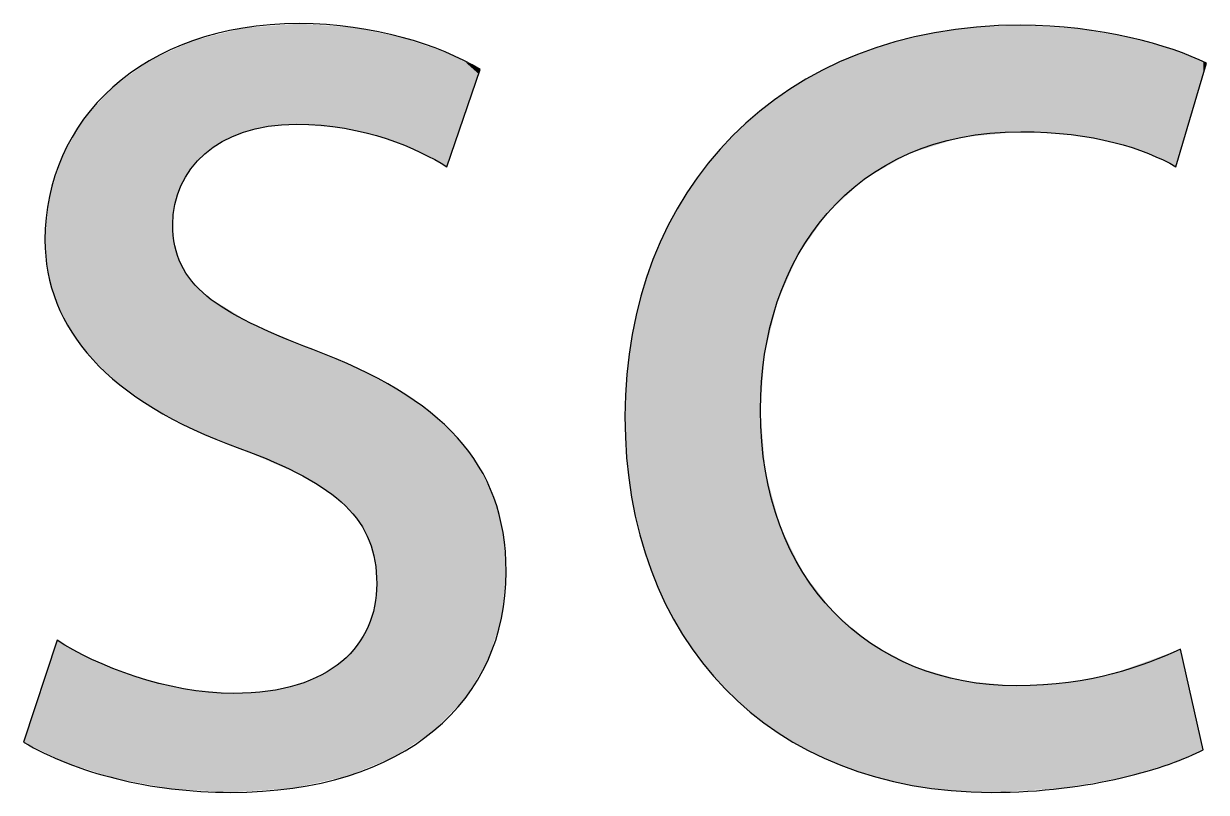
# Model space of a CAD drawing. Extents: x -102 to 434, y -1398 to -13.
# Drawn here: x -96.18 to -87.63, y -844.59 to -839.03 of the extents above; entities that cross this region are included whole.
import ezdxf

# ---------------------------------------------------------------- set-up
doc = ezdxf.new("R2010")
doc.units = 0
doc.layers.add('LAYER_1', color=7, linetype='CONTINUOUS')

# ---------------------------------------------------------------- blocks, each defined once
blk = doc.blocks.new('*U54')
at = {"layer": 'LAYER_1', "color": 250}
for points in [[(-94.2367, -839.7597), (-94.4148, -839.0492), (-94.2367, -839.0353)], [(-94.2123, -839.7579), (-94.2367, -839.0353), (-94.2123, -839.0334)], [(-94.2048, -839.7585), (-94.2123, -839.0334), (-94.2048, -839.0328)], [(-94.2123, -839.7579), (-94.2123, -839.0334), (-94.2048, -839.7585)], [(-94.1903, -839.7597), (-94.2048, -839.0328), (-94.1903, -839.0316)], [(-94.2048, -839.7585), (-94.2048, -839.0328), (-94.1903, -839.7597)], [(-94.1903, -839.7597), (-94.1903, -839.0316), (-94.163, -839.762)], [(-94.163, -839.762), (-94.163, -839.0335), (-94.0914, -839.7681)], [(-94.7455, -839.883), (-94.8571, -839.1291), (-94.7455, -839.101)], [(-94.6853, -839.8564), (-94.7455, -839.101), (-94.6853, -839.0857)], [(-94.6633, -839.8467), (-94.6853, -839.0857), (-94.6633, -839.0802)], [(-94.6192, -839.8272), (-94.6633, -839.0802), (-94.6192, -839.069)], [(-94.5976, -839.8176), (-94.6192, -839.069), (-94.5976, -839.0636)], [(-94.5928, -839.8155), (-94.5976, -839.0636), (-94.5928, -839.0632)], [(-94.5418, -839.8033), (-94.5928, -839.0632), (-94.5418, -839.0592)], [(-94.4168, -839.7733), (-94.5418, -839.0592), (-94.4168, -839.0494)], [(-94.4148, -839.7728), (-94.4168, -839.0494), (-94.4148, -839.0492)], [(-94.0914, -839.7681), (-94.0914, -839.0385), (-94.0269, -839.7735)], [(-94.0269, -839.7735), (-94.0269, -839.0429), (-93.9919, -839.7765)], [(-93.9919, -839.7765), (-93.9919, -839.0453), (-93.8824, -839.7857)], [(-93.8824, -839.7857), (-93.8824, -839.0528), (-93.8628, -839.7874)], [(-93.8628, -839.7874), (-93.8628, -839.0542), (-93.8562, -839.789)], [(-93.8562, -839.789), (-93.8562, -839.0547), (-93.8408, -839.7928)], [(-93.8408, -839.7928), (-93.8408, -839.0557), (-93.8003, -839.8029)], [(-93.8003, -839.8029), (-93.8003, -839.0585), (-93.771, -839.8101)], [(-93.771, -839.8101), (-93.771, -839.0645), (-93.7662, -839.8113)], [(-93.7662, -839.8113), (-93.7662, -839.0654), (-93.7541, -839.8143)], [(-93.7541, -839.8143), (-93.7541, -839.0679), (-93.692, -839.8297)], [(-93.692, -839.8297), (-93.692, -839.0806), (-93.6836, -839.8318)], [(-93.6836, -839.8318), (-93.6836, -839.0823), (-93.645, -839.8413)], [(-93.645, -839.8413), (-93.645, -839.0901), (-93.6426, -839.8419)], [(-93.6426, -839.8419), (-93.6426, -839.0906), (-93.6294, -839.8452)], [(-93.6294, -839.8452), (-93.6294, -839.0933), (-93.5607, -839.8622)], [(-93.5607, -839.8622), (-93.5607, -839.1073), (-93.4997, -839.8866)], [(-93.4997, -839.8866), (-93.4997, -839.1197), (-93.4835, -839.8931)], [(-95.0445, -840.2029), (-95.0882, -839.2142), (-95.0445, -839.194)], [(-95.0426, -840.1997), (-95.0445, -839.194), (-95.0426, -839.1932)], [(-95.0266, -840.1724), (-95.0426, -839.1932), (-95.0266, -839.1858)], [(-94.9721, -840.0797), (-95.0266, -839.1858), (-94.9721, -839.1608)], [(-94.9658, -840.0729), (-94.9721, -839.1608), (-94.9658, -839.1578)], [(-94.9598, -840.0664), (-94.9658, -839.1578), (-94.9598, -839.1551)], [(-94.9544, -840.0606), (-94.9598, -839.1551), (-94.9544, -839.1537)], [(-94.8722, -839.9721), (-94.9544, -839.1537), (-94.8722, -839.133)], [(-94.8571, -839.9614), (-94.8722, -839.133), (-94.8571, -839.1291)], [(-93.4835, -839.8931), (-93.4835, -839.123), (-93.4453, -839.9084)], [(-93.4453, -839.9084), (-93.4453, -839.1308), (-93.3123, -839.9616)], [(-93.3123, -839.9616), (-93.3123, -839.176), (-93.2435, -839.9994)], [(-93.2435, -839.9994), (-93.2435, -839.1993), (-93.2158, -840.0146)], [(-95.2428, -841.8102), (-95.274, -839.2997), (-95.2428, -839.2853)], [(-95.1123, -841.8795), (-95.2428, -839.2853), (-95.1123, -839.2253)], [(-95.2428, -841.8102), (-95.2428, -839.2853), (-95.1123, -841.8795)], [(-95.1032, -841.8843), (-95.1123, -839.2253), (-95.1032, -839.2211)], [(-95.1123, -841.8795), (-95.1123, -839.2253), (-95.1032, -841.8843)], [(-95.0884, -840.3385), (-95.1032, -839.2211), (-95.0884, -839.2143)], [(-95.0882, -840.3378), (-95.0884, -839.2143), (-95.0882, -839.2142)], [(-93.2158, -840.0146), (-93.2158, -839.2088), (-93.1357, -840.0586)], [(-93.1357, -840.0586), (-93.1357, -839.236), (-93.1237, -840.0652)], [(-95.3754, -841.7178), (-95.485, -839.4529), (-95.3754, -839.3733)], [(-95.274, -841.7885), (-95.3754, -839.3733), (-95.274, -839.2997)], [(-95.3754, -841.7178), (-95.3754, -839.3733), (-95.274, -841.7885)], [(-95.274, -841.7885), (-95.274, -839.2997), (-95.2428, -841.8102)], [(-92.8931, -839.3949), (-92.9911, -839.3075), (-92.8931, -839.356)], [(-95.485, -841.6414), (-95.5115, -839.4721), (-95.485, -839.4529)], [(-95.485, -841.6414), (-95.485, -839.4529), (-95.3754, -841.7178)], [(-95.5375, -841.5925), (-95.6818, -839.6501), (-95.5375, -839.491)], [(-95.5115, -841.6168), (-95.5375, -839.491), (-95.5115, -839.4721)], [(-95.5375, -841.5925), (-95.5375, -839.491), (-95.5115, -841.6168)], [(-95.5115, -841.6168), (-95.5115, -839.4721), (-95.485, -841.6414)], [(-95.6871, -841.451), (-95.7473, -839.7224), (-95.6871, -839.656)], [(-95.6818, -841.4579), (-95.6871, -839.656), (-95.6818, -839.6501)], [(-95.6871, -841.451), (-95.6871, -839.656), (-95.6818, -841.4579)], [(-95.6818, -841.4579), (-95.6818, -839.6501), (-95.5375, -841.5925)], [(-95.7473, -841.3727), (-95.8337, -839.8718), (-95.7473, -839.7224)], [(-95.7473, -841.3727), (-95.7473, -839.7224), (-95.6871, -841.451)], [(-95.8337, -841.2604), (-95.8714, -839.937), (-95.8337, -839.8718)], [(-95.8337, -841.2604), (-95.8337, -839.8718), (-95.7473, -841.3727)], [(-95.8714, -841.1867), (-95.9007, -839.9877), (-95.8714, -839.937)], [(-95.8714, -841.1867), (-95.8714, -839.937), (-95.8337, -841.2604)], [(-95.9007, -841.1294), (-95.939, -840.1067), (-95.9007, -839.9877)], [(-95.9007, -841.1294), (-95.9007, -839.9877), (-95.8714, -841.1867)], [(-95.9415, -841.0499), (-95.9949, -840.2802), (-95.9415, -840.1142)], [(-95.939, -841.0547), (-95.9415, -840.1142), (-95.939, -840.1067)], [(-95.9415, -841.0499), (-95.9415, -840.1142), (-95.939, -841.0547)], [(-95.939, -841.0547), (-95.939, -840.1067), (-95.9007, -841.1294)], [(-95.9949, -840.8647), (-96.0056, -840.3856), (-95.9949, -840.2802)], [(-95.9949, -840.8647), (-95.9949, -840.2802), (-95.9415, -841.0499)], [(-96.0056, -840.8274), (-96.0269, -840.5937), (-96.0056, -840.3856)], [(-96.0056, -840.8274), (-96.0056, -840.3856), (-95.9949, -840.8647)], [(-95.1032, -841.8843), (-95.1032, -840.4834), (-95.0884, -841.8922)], [(-95.0884, -841.8922), (-95.0884, -840.6351), (-95.0882, -841.8923)], [(-95.0882, -841.8923), (-95.0882, -840.6376), (-95.0445, -841.9155)], [(-95.0445, -841.9155), (-95.0445, -840.7671), (-95.0426, -841.9165)], [(-95.0426, -841.9165), (-95.0426, -840.7727), (-95.0266, -841.925)], [(-95.0266, -841.925), (-95.0266, -840.7976), (-94.9721, -841.9539)], [(-94.9721, -841.9539), (-94.9721, -840.8824), (-94.9658, -841.9573)], [(-94.9658, -841.9573), (-94.9658, -840.8924), (-94.9598, -841.9605)], [(-94.9598, -841.9605), (-94.9598, -840.8983), (-94.9544, -841.9633)], [(-94.9544, -841.9633), (-94.9544, -840.9037), (-94.8722, -841.9968)], [(-94.8722, -841.9968), (-94.8722, -840.9852), (-94.8571, -842.0029)], [(-94.8571, -842.0029), (-94.8571, -841.0003), (-94.7455, -842.0484)], [(-94.7455, -842.0484), (-94.7455, -841.0691), (-94.6853, -842.0729)], [(-94.6853, -842.0729), (-94.6853, -841.1063), (-94.6633, -842.0819)], [(-94.6633, -842.0819), (-94.6633, -841.1199), (-94.6192, -842.0998)], [(-94.6192, -842.0998), (-94.6192, -841.1471), (-94.5976, -842.1093)], [(-94.5976, -842.1093), (-94.5976, -841.1605), (-94.5928, -842.1114)], [(-94.5928, -842.1114), (-94.5928, -841.1634), (-94.5418, -842.1337)], [(-94.5418, -842.1337), (-94.5418, -841.1949), (-94.4168, -842.1883)], [(-94.4168, -842.1883), (-94.4168, -841.2477), (-94.4148, -842.1891)], [(-94.4148, -842.1891), (-94.4148, -841.2486), (-94.2367, -842.2669)], [(-94.2367, -842.2669), (-94.2367, -841.3239), (-94.2123, -842.2776)], [(-94.2123, -842.2776), (-94.2123, -841.3342), (-94.2048, -842.2809)], [(-94.2048, -842.2809), (-94.2048, -841.3374), (-94.1903, -842.2872)], [(-94.1903, -842.2872), (-94.1903, -841.3435), (-94.163, -842.2991)], [(-94.163, -842.2991), (-94.163, -841.3551), (-94.0914, -842.3429)], [(-94.0914, -842.3429), (-94.0914, -841.3853), (-94.0269, -842.3823)], [(-94.0269, -842.3823), (-94.0269, -841.4126), (-93.9919, -842.4037)], [(-93.9919, -842.4037), (-93.9919, -841.4274), (-93.8824, -842.4935)], [(-93.8824, -842.4935), (-93.8824, -841.4736), (-93.8628, -842.5096)], [(-93.8628, -842.5096), (-93.8628, -841.4819), (-93.8562, -842.515)], [(-93.8562, -842.515), (-93.8562, -841.4847), (-93.8408, -842.5332)], [(-93.8408, -842.5332), (-93.8408, -841.4912), (-93.8003, -842.5811)], [(-93.8003, -842.5811), (-93.8003, -841.5083), (-93.771, -842.6157)], [(-93.771, -842.6157), (-93.771, -841.5207), (-93.7662, -842.6213)], [(-93.7662, -842.6213), (-93.7662, -841.5227), (-93.7541, -842.6356)], [(-93.7541, -842.6356), (-93.7541, -841.5292), (-93.692, -842.7522)], [(-93.692, -842.7522), (-93.692, -841.5622), (-93.6836, -842.768)], [(-93.6836, -842.768), (-93.6836, -841.5667), (-93.645, -842.9065)], [(-93.645, -842.9065), (-93.645, -841.5872), (-93.6426, -842.915)], [(-93.6426, -842.915), (-93.6426, -841.5884), (-93.6294, -843.0789)], [(-93.6294, -844.3805), (-93.6426, -843.215), (-93.6294, -843.0789)], [(-93.6426, -844.386), (-93.645, -843.2392), (-93.6426, -843.215)], [(-93.645, -844.3869), (-93.6836, -843.3614), (-93.645, -843.2392)], [(-93.692, -844.4063), (-93.7541, -843.4939), (-93.692, -843.3881)], [(-93.6836, -844.4028), (-93.692, -843.3881), (-93.6836, -843.3614)], [(-95.9415, -844.3383), (-95.9949, -843.6557), (-95.9415, -843.4929)], [(-95.939, -844.3395), (-95.9415, -843.4929), (-95.939, -843.4855)], [(-95.9415, -844.3383), (-95.9415, -843.4929), (-95.939, -844.3395)], [(-95.939, -844.3395), (-95.939, -843.4855), (-95.9007, -844.3579)], [(-95.9007, -844.3579), (-95.9007, -843.5066), (-95.8714, -844.3721)], [(-95.8714, -844.3721), (-95.8714, -843.5228), (-95.8337, -844.384)], [(-95.8337, -844.384), (-95.8337, -843.5437), (-95.7473, -844.4115)], [(-93.8003, -844.4508), (-93.8408, -843.5959), (-93.8003, -843.5534)], [(-93.771, -844.4388), (-93.8003, -843.5534), (-93.771, -843.5226)], [(-93.7662, -844.4368), (-93.771, -843.5226), (-93.7662, -843.5144)], [(-93.7541, -844.4318), (-93.7662, -843.5144), (-93.7541, -843.4939)], [(-95.7473, -844.4115), (-95.7473, -843.5914), (-95.6871, -844.4306)], [(-95.6871, -844.4306), (-95.6871, -843.6247), (-95.6818, -844.4323)], [(-95.6818, -844.4323), (-95.6818, -843.6268), (-95.5375, -844.4781)], [(-93.8824, -844.4767), (-93.9919, -843.7127), (-93.8824, -843.6396)], [(-93.8628, -844.4724), (-93.8824, -843.6396), (-93.8628, -843.619)], [(-93.8562, -844.4709), (-93.8628, -843.619), (-93.8562, -843.6121)], [(-93.8408, -844.4675), (-93.8562, -843.6121), (-93.8408, -843.5959)], [(-96.0056, -844.3073), (-96.0269, -843.7533), (-96.0056, -843.6885)], [(-95.9949, -844.3125), (-96.0056, -843.6885), (-95.9949, -843.6557)], [(-96.0056, -844.3073), (-96.0056, -843.6885), (-95.9949, -844.3125)], [(-95.9949, -844.3125), (-95.9949, -843.6557), (-95.9415, -844.3383)], [(-95.5375, -844.4781), (-95.5375, -843.684), (-95.5115, -844.4864)], [(-95.5115, -844.4864), (-95.5115, -843.6944), (-95.485, -844.4912)], [(-95.485, -844.4912), (-95.485, -843.7048), (-95.3754, -844.5113)], [(-94.0269, -844.5086), (-94.0914, -843.7624), (-94.0269, -843.736)], [(-93.9919, -844.5009), (-94.0269, -843.736), (-93.9919, -843.7127)], [(-96.0269, -844.297), (-96.1809, -844.2227), (-96.0269, -843.7533)], [(-96.0269, -844.297), (-96.0269, -843.7533), (-96.0056, -844.3073)], [(-95.3754, -844.5113), (-95.3754, -843.7483), (-95.274, -844.5298)], [(-95.274, -844.5298), (-95.274, -843.774), (-95.2428, -844.5355)], [(-95.2428, -844.5355), (-95.2428, -843.782), (-95.1123, -844.5594)], [(-95.1123, -844.5594), (-95.1123, -843.8151), (-95.1032, -844.56)], [(-95.1032, -844.56), (-95.1032, -843.8173), (-95.0884, -844.5609)], [(-95.0884, -844.5609), (-95.0884, -843.8211), (-95.0882, -844.5609)], [(-95.0882, -844.5609), (-95.0882, -843.8212), (-95.0445, -844.5635)], [(-94.2367, -844.555), (-94.4148, -843.8542), (-94.2367, -843.8156)], [(-94.2123, -844.5496), (-94.2367, -843.8156), (-94.2123, -843.8104)], [(-94.2048, -844.5479), (-94.2123, -843.8104), (-94.2048, -843.8087)], [(-94.1903, -844.5447), (-94.2048, -843.8087), (-94.1903, -843.8028)], [(-94.163, -844.5387), (-94.1903, -843.8028), (-94.163, -843.7916)], [(-94.0914, -844.5229), (-94.163, -843.7916), (-94.0914, -843.7624)], [(-95.0445, -844.5635), (-95.0445, -843.8323), (-95.0426, -844.5636)], [(-95.0426, -844.5636), (-95.0426, -843.8327), (-95.0266, -844.5646)], [(-95.0266, -844.5646), (-95.0266, -843.8368), (-94.9721, -844.5679)], [(-94.9721, -844.5679), (-94.9721, -843.8419), (-94.9658, -844.5682)], [(-94.9658, -844.5682), (-94.9658, -843.8425), (-94.9598, -844.5686)], [(-94.9598, -844.5686), (-94.9598, -843.843), (-94.9544, -844.5689)], [(-94.9544, -844.5689), (-94.9544, -843.8435), (-94.8722, -844.5739)], [(-94.8722, -844.5739), (-94.8722, -843.8512), (-94.8571, -844.5748)], [(-94.8571, -844.5748), (-94.8571, -843.8526), (-94.7455, -844.5815)], [(-94.7455, -844.5815), (-94.7455, -843.863), (-94.6853, -844.5851)], [(-94.6192, -844.5807), (-94.6633, -843.8706), (-94.6192, -843.8678)], [(-94.5976, -844.5792), (-94.6192, -843.8678), (-94.5976, -843.8664)], [(-94.5928, -844.5789), (-94.5976, -843.8664), (-94.5928, -843.8661)], [(-94.5418, -844.5755), (-94.5928, -843.8661), (-94.5418, -843.8627)], [(-94.4168, -844.5671), (-94.5418, -843.8627), (-94.4168, -843.8546)], [(-94.4148, -844.567), (-94.4168, -843.8546), (-94.4148, -843.8542)]]:
    blk.add_solid(points, dxfattribs=at)
at = {"layer": 'LAYER_1', "color": 250, "extrusion": (0, 0, -1)}
for points in [[(94.2367, -839.7597), (94.2367, -839.0353), (94.2123, -839.7579)], [(94.163, -839.762), (94.1903, -839.0316), (94.163, -839.0335)], [(94.0914, -839.7681), (94.163, -839.0335), (94.0914, -839.0385)], [(94.7455, -839.883), (94.7455, -839.101), (94.6853, -839.8564)], [(94.6853, -839.8564), (94.6853, -839.0857), (94.6633, -839.8467)], [(94.6633, -839.8467), (94.6633, -839.0802), (94.6192, -839.8272)], [(94.6192, -839.8272), (94.6192, -839.069), (94.5976, -839.8176)], [(94.5976, -839.8176), (94.5976, -839.0636), (94.5928, -839.8155)], [(94.5928, -839.8155), (94.5928, -839.0632), (94.5418, -839.8033)], [(94.5418, -839.8033), (94.5418, -839.0592), (94.4168, -839.7733)], [(94.4168, -839.7733), (94.4168, -839.0494), (94.4148, -839.7728)], [(94.4148, -839.7728), (94.4148, -839.0492), (94.2367, -839.7597)], [(94.0269, -839.7735), (94.0914, -839.0385), (94.0269, -839.0429)], [(93.9919, -839.7765), (94.0269, -839.0429), (93.9919, -839.0453)], [(93.8824, -839.7857), (93.9919, -839.0453), (93.8824, -839.0528)], [(93.8628, -839.7874), (93.8824, -839.0528), (93.8628, -839.0542)], [(93.8562, -839.789), (93.8628, -839.0542), (93.8562, -839.0547)], [(93.8408, -839.7928), (93.8562, -839.0547), (93.8408, -839.0557)], [(93.8003, -839.8029), (93.8408, -839.0557), (93.8003, -839.0585)], [(93.771, -839.8101), (93.8003, -839.0585), (93.771, -839.0645)], [(93.7662, -839.8113), (93.771, -839.0645), (93.7662, -839.0654)], [(93.7541, -839.8143), (93.7662, -839.0654), (93.7541, -839.0679)], [(93.692, -839.8297), (93.7541, -839.0679), (93.692, -839.0806)], [(93.6836, -839.8318), (93.692, -839.0806), (93.6836, -839.0823)], [(93.645, -839.8413), (93.6836, -839.0823), (93.645, -839.0901)], [(93.6426, -839.8419), (93.645, -839.0901), (93.6426, -839.0906)], [(93.6294, -839.8452), (93.6426, -839.0906), (93.6294, -839.0933)], [(93.5607, -839.8622), (93.6294, -839.0933), (93.5607, -839.1073)], [(93.4997, -839.8866), (93.5607, -839.1073), (93.4997, -839.1197)], [(93.4835, -839.8931), (93.4997, -839.1197), (93.4835, -839.123)], [(95.0445, -840.2029), (95.0445, -839.194), (95.0426, -840.1997)], [(95.0426, -840.1997), (95.0426, -839.1932), (95.0266, -840.1724)], [(95.0266, -840.1724), (95.0266, -839.1858), (94.9721, -840.0797)], [(94.9721, -840.0797), (94.9721, -839.1608), (94.9658, -840.0729)], [(94.9658, -840.0729), (94.9658, -839.1578), (94.9598, -840.0664)], [(94.9598, -840.0664), (94.9598, -839.1551), (94.9544, -840.0606)], [(94.9544, -840.0606), (94.9544, -839.1537), (94.8722, -839.9721)], [(94.8722, -839.9721), (94.8722, -839.133), (94.8571, -839.9614)], [(94.8571, -839.9614), (94.8571, -839.1291), (94.7455, -839.883)], [(93.4453, -839.9084), (93.4835, -839.123), (93.4453, -839.1308)], [(93.3123, -839.9616), (93.4453, -839.1308), (93.3123, -839.176)], [(93.2435, -839.9994), (93.3123, -839.176), (93.2435, -839.1993)], [(93.2158, -840.0146), (93.2435, -839.1993), (93.2158, -839.2088)], [(95.1032, -840.4834), (95.1032, -839.2211), (95.0884, -840.3385)], [(95.0884, -840.3385), (95.0884, -839.2143), (95.0882, -840.3378)], [(95.0882, -840.3378), (95.0882, -839.2142), (95.0445, -840.2029)], [(93.1357, -840.0586), (93.2158, -839.2088), (93.1357, -839.236)], [(93.1237, -840.0652), (93.1357, -839.236), (93.1237, -839.2419)], [(93.1237, -840.0652), (93.1237, -839.2419), (93.0467, -839.8413)], [(93.0467, -839.8413), (93.1237, -839.2419), (93.0467, -839.28)], [(93.0467, -839.8413), (93.0467, -839.28), (92.9911, -839.6799)], [(92.9911, -839.6799), (93.0467, -839.28), (92.9911, -839.3075)], [(92.9911, -839.6799), (92.9911, -839.3075), (92.8931, -839.3949)], [(92.8931, -839.3949), (92.8931, -839.356), (92.8817, -839.3617)], [(95.0884, -841.8922), (95.1032, -840.4834), (95.0884, -840.6351)], [(95.0882, -841.8923), (95.0884, -840.6351), (95.0882, -840.6376)], [(95.0445, -841.9155), (95.0882, -840.6376), (95.0445, -840.7671)], [(95.0426, -841.9165), (95.0445, -840.7671), (95.0426, -840.7727)], [(95.0266, -841.925), (95.0426, -840.7727), (95.0266, -840.7976)], [(94.9721, -841.9539), (95.0266, -840.7976), (94.9721, -840.8824)], [(94.9658, -841.9573), (94.9721, -840.8824), (94.9658, -840.8924)], [(94.9598, -841.9605), (94.9658, -840.8924), (94.9598, -840.8983)], [(94.9544, -841.9633), (94.9598, -840.8983), (94.9544, -840.9037)], [(94.8722, -841.9968), (94.9544, -840.9037), (94.8722, -840.9852)], [(94.8571, -842.0029), (94.8722, -840.9852), (94.8571, -841.0003)], [(94.7455, -842.0484), (94.8571, -841.0003), (94.7455, -841.0691)], [(94.6853, -842.0729), (94.7455, -841.0691), (94.6853, -841.1063)], [(94.6633, -842.0819), (94.6853, -841.1063), (94.6633, -841.1199)], [(94.6192, -842.0998), (94.6633, -841.1199), (94.6192, -841.1471)], [(94.5976, -842.1093), (94.6192, -841.1471), (94.5976, -841.1605)], [(94.5928, -842.1114), (94.5976, -841.1605), (94.5928, -841.1634)], [(94.5418, -842.1337), (94.5928, -841.1634), (94.5418, -841.1949)], [(94.4168, -842.1883), (94.5418, -841.1949), (94.4168, -841.2477)], [(94.4148, -842.1891), (94.4168, -841.2477), (94.4148, -841.2486)], [(94.2367, -842.2669), (94.4148, -841.2486), (94.2367, -841.3239)], [(94.2123, -842.2776), (94.2367, -841.3239), (94.2123, -841.3342)], [(94.2048, -842.2809), (94.2123, -841.3342), (94.2048, -841.3374)], [(94.1903, -842.2872), (94.2048, -841.3374), (94.1903, -841.3435)], [(94.163, -842.2991), (94.1903, -841.3435), (94.163, -841.3551)], [(94.0914, -842.3429), (94.163, -841.3551), (94.0914, -841.3853)], [(94.0269, -842.3823), (94.0914, -841.3853), (94.0269, -841.4126)], [(93.9919, -842.4037), (94.0269, -841.4126), (93.9919, -841.4274)], [(93.8824, -842.4935), (93.9919, -841.4274), (93.8824, -841.4736)], [(93.8628, -842.5096), (93.8824, -841.4736), (93.8628, -841.4819)], [(93.8562, -842.515), (93.8628, -841.4819), (93.8562, -841.4847)], [(93.8408, -842.5332), (93.8562, -841.4847), (93.8408, -841.4912)], [(93.8003, -842.5811), (93.8408, -841.4912), (93.8003, -841.5083)], [(93.771, -842.6157), (93.8003, -841.5083), (93.771, -841.5207)], [(93.7662, -842.6213), (93.771, -841.5207), (93.7662, -841.5227)], [(93.7541, -842.6356), (93.7662, -841.5227), (93.7541, -841.5292)], [(93.692, -842.7522), (93.7541, -841.5292), (93.692, -841.5622)], [(93.6836, -842.768), (93.692, -841.5622), (93.6836, -841.5667)], [(93.645, -842.9065), (93.6836, -841.5667), (93.645, -841.5872)], [(93.6426, -842.915), (93.645, -841.5872), (93.6426, -841.5884)], [(93.6294, -843.0789), (93.6426, -841.5884), (93.6294, -841.5955)], [(93.6294, -844.3805), (93.6294, -841.5955), (93.5607, -844.3523)], [(93.5607, -844.3523), (93.6294, -841.5955), (93.5607, -841.632)], [(93.5607, -844.3523), (93.5607, -841.632), (93.4997, -844.3272)], [(93.4997, -844.3272), (93.5607, -841.632), (93.4997, -841.6644)], [(93.4997, -844.3272), (93.4997, -841.6644), (93.4835, -844.3164)], [(93.4835, -844.3164), (93.4997, -841.6644), (93.4835, -841.6731)], [(93.4835, -844.3164), (93.4835, -841.6731), (93.4453, -844.291)], [(93.4453, -844.291), (93.4835, -841.6731), (93.4453, -841.6995)], [(93.4453, -844.291), (93.4453, -841.6995), (93.3123, -844.2027)], [(93.3123, -844.2027), (93.4453, -841.6995), (93.3123, -841.7915)], [(93.3123, -844.2027), (93.3123, -841.7915), (93.2435, -844.157)], [(93.2435, -844.157), (93.3123, -841.7915), (93.2435, -841.839)], [(93.2435, -844.157), (93.2435, -841.839), (93.2158, -844.1386)], [(93.2158, -844.1386), (93.2435, -841.839), (93.2158, -841.8649)], [(93.2158, -844.1386), (93.2158, -841.8649), (93.1357, -844.0556)], [(93.1357, -844.0556), (93.2158, -841.8649), (93.1357, -841.9398)], [(93.1357, -844.0556), (93.1357, -841.9398), (93.1237, -844.0433)], [(93.1237, -844.0433), (93.1357, -841.9398), (93.1237, -841.951)], [(93.1237, -844.0433), (93.1237, -841.951), (93.0467, -843.9636)], [(93.0467, -843.9636), (93.1237, -841.951), (93.0467, -842.0229)], [(93.0467, -843.9636), (93.0467, -842.0229), (92.9911, -843.9061)], [(92.9911, -843.9061), (93.0467, -842.0229), (92.9911, -842.0969)], [(92.9911, -843.9061), (92.9911, -842.0969), (92.8931, -843.7428)], [(92.8931, -843.7428), (92.9911, -842.0969), (92.8931, -842.2275)], [(92.8931, -843.7428), (92.8931, -842.2275), (92.8817, -843.7238)], [(92.8817, -843.7238), (92.8931, -842.2275), (92.8817, -842.2512)], [(92.8817, -843.7238), (92.8817, -842.2512), (92.828, -843.6343)], [(92.828, -843.6343), (92.8817, -842.2512), (92.828, -842.3624)], [(92.828, -843.6343), (92.828, -842.3624), (92.7831, -843.4961)], [(92.7831, -843.4961), (92.828, -842.3624), (92.7831, -842.4553)], [(92.7831, -843.4961), (92.7831, -842.4553), (92.7284, -843.3277)], [(92.7284, -843.3277), (92.7831, -842.4553), (92.7284, -842.6647)], [(92.7284, -843.3277), (92.7284, -842.6647), (92.7169, -843.2122)], [(92.7169, -843.2122), (92.7284, -842.6647), (92.7169, -842.7089)], [(92.7169, -843.2122), (92.7169, -842.7089), (92.6948, -842.9907)], [(93.6426, -844.386), (93.6426, -843.215), (93.6294, -844.3805)], [(93.645, -844.3869), (93.645, -843.2392), (93.6426, -844.386)], [(93.692, -844.4063), (93.692, -843.3881), (93.6836, -844.4028)], [(93.6836, -844.4028), (93.6836, -843.3614), (93.645, -844.3869)], [(95.9007, -844.3579), (95.939, -843.4855), (95.9007, -843.5066)], [(95.8714, -844.3721), (95.9007, -843.5066), (95.8714, -843.5228)], [(95.8337, -844.384), (95.8714, -843.5228), (95.8337, -843.5437)], [(95.7473, -844.4115), (95.8337, -843.5437), (95.7473, -843.5914)], [(93.8003, -844.4508), (93.8003, -843.5534), (93.771, -844.4388)], [(93.771, -844.4388), (93.771, -843.5226), (93.7662, -844.4368)], [(93.7662, -844.4368), (93.7662, -843.5144), (93.7541, -844.4318)], [(93.7541, -844.4318), (93.7541, -843.4939), (93.692, -844.4063)], [(95.6871, -844.4306), (95.7473, -843.5914), (95.6871, -843.6247)], [(95.6818, -844.4323), (95.6871, -843.6247), (95.6818, -843.6268)], [(95.5375, -844.4781), (95.6818, -843.6268), (95.5375, -843.684)], [(93.8824, -844.4767), (93.8824, -843.6396), (93.8628, -844.4724)], [(93.8628, -844.4724), (93.8628, -843.619), (93.8562, -844.4709)], [(93.8562, -844.4709), (93.8562, -843.6121), (93.8408, -844.4675)], [(93.8408, -844.4675), (93.8408, -843.5959), (93.8003, -844.4508)], [(95.5115, -844.4864), (95.5375, -843.684), (95.5115, -843.6944)], [(95.485, -844.4912), (95.5115, -843.6944), (95.485, -843.7048)], [(95.3754, -844.5113), (95.485, -843.7048), (95.3754, -843.7483)], [(94.0269, -844.5086), (94.0269, -843.736), (93.9919, -844.5009)], [(93.9919, -844.5009), (93.9919, -843.7127), (93.8824, -844.4767)], [(95.274, -844.5298), (95.3754, -843.7483), (95.274, -843.774)], [(95.2428, -844.5355), (95.274, -843.774), (95.2428, -843.782)], [(95.1123, -844.5594), (95.2428, -843.782), (95.1123, -843.8151)], [(95.1032, -844.56), (95.1123, -843.8151), (95.1032, -843.8173)], [(95.0884, -844.5609), (95.1032, -843.8173), (95.0884, -843.8211)], [(95.0882, -844.5609), (95.0884, -843.8211), (95.0882, -843.8212)], [(95.0445, -844.5635), (95.0882, -843.8212), (95.0445, -843.8323)], [(94.2367, -844.555), (94.2367, -843.8156), (94.2123, -844.5496)], [(94.2123, -844.5496), (94.2123, -843.8104), (94.2048, -844.5479)], [(94.2048, -844.5479), (94.2048, -843.8087), (94.1903, -844.5447)], [(94.1903, -844.5447), (94.1903, -843.8028), (94.163, -844.5387)], [(94.163, -844.5387), (94.163, -843.7916), (94.0914, -844.5229)], [(94.0914, -844.5229), (94.0914, -843.7624), (94.0269, -844.5086)], [(95.0426, -844.5636), (95.0445, -843.8323), (95.0426, -843.8327)], [(95.0266, -844.5646), (95.0426, -843.8327), (95.0266, -843.8368)], [(94.9721, -844.5679), (95.0266, -843.8368), (94.9721, -843.8419)], [(94.9658, -844.5682), (94.9721, -843.8419), (94.9658, -843.8425)], [(94.9598, -844.5686), (94.9658, -843.8425), (94.9598, -843.843)], [(94.9544, -844.5689), (94.9598, -843.843), (94.9544, -843.8435)], [(94.8722, -844.5739), (94.9544, -843.8435), (94.8722, -843.8512)], [(94.8571, -844.5748), (94.8722, -843.8512), (94.8571, -843.8526)], [(94.7455, -844.5815), (94.8571, -843.8526), (94.7455, -843.863)], [(94.6853, -844.5851), (94.7455, -843.863), (94.6853, -843.8686)], [(94.6853, -844.5851), (94.6853, -843.8686), (94.6633, -844.5837)], [(94.6633, -844.5837), (94.6853, -843.8686), (94.6633, -843.8706)], [(94.6633, -844.5837), (94.6633, -843.8706), (94.6192, -844.5807)], [(94.6192, -844.5807), (94.6192, -843.8678), (94.5976, -844.5792)], [(94.5976, -844.5792), (94.5976, -843.8664), (94.5928, -844.5789)], [(94.5928, -844.5789), (94.5928, -843.8661), (94.5418, -844.5755)], [(94.5418, -844.5755), (94.5418, -843.8627), (94.4168, -844.5671)], [(94.4168, -844.5671), (94.4168, -843.8546), (94.4148, -844.567)], [(94.4148, -844.567), (94.4148, -843.8542), (94.2367, -844.555)]]:
    blk.add_solid(points, dxfattribs=at)
blk = doc.blocks.new('*U55')
at = {"layer": 'LAYER_1', "color": 250}
for points in [[(-89.5983, -839.9124), (-89.7436, -839.1304), (-89.5983, -839.0969)], [(-89.48, -839.8757), (-89.5983, -839.0969), (-89.48, -839.0811)], [(-89.4078, -839.8532), (-89.48, -839.0811), (-89.4078, -839.0715)], [(-89.3921, -839.8517), (-89.4078, -839.0715), (-89.3921, -839.0694)], [(-89.295, -839.8425), (-89.3921, -839.0694), (-89.295, -839.0564)], [(-89.1856, -839.8321), (-89.295, -839.0564), (-89.1856, -839.0517)], [(-89.0096, -839.8154), (-89.1856, -839.0517), (-89.0096, -839.0441)], [(-88.9765, -839.8123), (-89.0096, -839.0441), (-88.9765, -839.0427)], [(-88.9765, -839.8123), (-88.9765, -839.0427), (-88.6807, -839.8293)], [(-88.6807, -839.8293), (-88.6807, -839.0601), (-88.6307, -839.8322)], [(-88.6307, -839.8322), (-88.6307, -839.0631), (-88.611, -839.8333)], [(-88.611, -839.8333), (-88.611, -839.0643), (-88.5627, -839.8421)], [(-88.5627, -839.8421), (-88.5627, -839.0671), (-88.3126, -839.8879)], [(-88.3126, -839.8879), (-88.3126, -839.1099), (-88.3043, -839.8894)], [(-88.3043, -839.8894), (-88.3043, -839.1113), (-88.2481, -839.9075)], [(-88.2481, -839.9075), (-88.2481, -839.1209), (-88.1902, -839.9261)], [(-89.8856, -840.0283), (-90.0264, -839.2103), (-89.8856, -839.1631)], [(-89.7853, -839.9706), (-89.8856, -839.1631), (-89.7853, -839.14)], [(-89.7605, -839.9628), (-89.7853, -839.14), (-89.7605, -839.1343)], [(-89.7436, -839.9576), (-89.7605, -839.1343), (-89.7436, -839.1304)], [(-88.1902, -839.9261), (-88.1902, -839.1308), (-88.0533, -839.9701)], [(-88.0533, -839.9701), (-88.0533, -839.1692), (-87.902, -840.0426)], [(-90.1564, -840.2008), (-90.2771, -839.3083), (-90.1564, -839.2539)], [(-90.108, -840.1563), (-90.1564, -839.2539), (-90.108, -839.2377)], [(-90.0581, -840.1275), (-90.108, -839.2377), (-90.0581, -839.2209)], [(-90.0264, -840.1093), (-90.0581, -839.2209), (-90.0264, -839.2103)], [(-87.902, -840.0426), (-87.902, -839.2117), (-87.8755, -840.0553)], [(-87.8755, -840.0553), (-87.8755, -839.2191), (-87.8548, -840.0652)], [(-87.657, -839.3926), (-87.8219, -839.2411), (-87.657, -839.3086)], [(-90.4097, -840.452), (-90.5118, -839.4275), (-90.4097, -839.3682)], [(-90.3746, -840.4021), (-90.4097, -839.3682), (-90.3746, -839.3524)], [(-90.3293, -840.3603), (-90.3746, -839.3524), (-90.3293, -839.3319)], [(-90.2771, -840.3122), (-90.3293, -839.3319), (-90.2771, -839.3083)], [(-90.5509, -840.653), (-90.584, -839.4695), (-90.5509, -839.4503)], [(-90.5118, -840.5972), (-90.5509, -839.4503), (-90.5118, -839.4275)], [(-90.6449, -840.8379), (-90.7169, -839.5576), (-90.6449, -839.5049)], [(-90.584, -840.7), (-90.6449, -839.5049), (-90.584, -839.4695)], [(-90.8211, -841.3975), (-90.8264, -839.6376), (-90.8211, -839.6337)], [(-90.735, -841.0419), (-90.8211, -839.6337), (-90.735, -839.5708)], [(-90.7298, -841.0301), (-90.735, -839.5708), (-90.7298, -839.567)], [(-90.7169, -841.001), (-90.7298, -839.567), (-90.7169, -839.5576)], [(-90.8612, -844.0574), (-90.9304, -839.7258), (-90.8612, -839.663)], [(-90.8572, -844.0604), (-90.8612, -839.663), (-90.8572, -839.6601)], [(-90.8612, -844.0574), (-90.8612, -839.663), (-90.8572, -844.0604)], [(-90.8264, -841.4196), (-90.8572, -839.6601), (-90.8264, -839.6376)], [(-90.9304, -844.0061), (-91.0578, -839.8414), (-90.9304, -839.7258)], [(-90.9304, -844.0061), (-90.9304, -839.7258), (-90.8612, -844.0574)], [(-91.0578, -843.8882), (-91.1128, -839.9031), (-91.0578, -839.8414)], [(-91.0578, -843.8882), (-91.0578, -839.8414), (-90.9304, -844.0061)], [(-91.1128, -843.8374), (-91.2341, -840.039), (-91.1128, -839.9031)], [(-91.1128, -843.8374), (-91.1128, -839.9031), (-91.0578, -843.8882)], [(-91.2341, -843.6982), (-91.2765, -840.0979), (-91.2341, -840.039)], [(-91.2341, -843.6982), (-91.2341, -840.039), (-91.1128, -843.8374)], [(-91.2765, -843.6496), (-91.3894, -840.2547), (-91.2765, -840.0979)], [(-91.2765, -843.6496), (-91.2765, -840.0979), (-91.2341, -843.6982)], [(-91.4207, -843.4436), (-91.5227, -840.4875), (-91.4207, -840.3094)], [(-91.3894, -843.4884), (-91.4207, -840.3094), (-91.3894, -840.2547)], [(-91.4207, -843.4436), (-91.4207, -840.3094), (-91.3894, -843.4884)], [(-91.3894, -843.4884), (-91.3894, -840.2547), (-91.2765, -843.6496)], [(-91.5227, -843.2596), (-91.5446, -840.5366), (-91.5227, -840.4875)], [(-91.5227, -843.2596), (-91.5227, -840.4875), (-91.4207, -843.4436)], [(-91.5446, -843.2201), (-91.6335, -840.7362), (-91.5446, -840.5366)], [(-91.5446, -843.2201), (-91.5446, -840.5366), (-91.5227, -843.2596)], [(-91.6335, -843.0129), (-91.6476, -840.7787), (-91.6335, -840.7362)], [(-91.6335, -843.0129), (-91.6335, -840.7362), (-91.5446, -843.2201)], [(-91.6476, -842.98), (-91.7209, -840.9998), (-91.6476, -840.7787)], [(-91.6476, -842.98), (-91.6476, -840.7787), (-91.6335, -843.0129)], [(-91.7209, -842.7491), (-91.7289, -841.0347), (-91.7209, -840.9998)], [(-91.7209, -842.7491), (-91.7209, -840.9998), (-91.6476, -842.98)], [(-91.7289, -842.724), (-91.7843, -841.2772), (-91.7289, -841.0347)], [(-91.7289, -842.724), (-91.7289, -841.0347), (-91.7209, -842.7491)], [(-91.7879, -842.453), (-91.8229, -841.5673), (-91.7879, -841.304)], [(-91.7843, -842.4694), (-91.7879, -841.304), (-91.7843, -841.2772)], [(-91.7879, -842.453), (-91.7879, -841.304), (-91.7843, -842.4694)], [(-91.7843, -842.4694), (-91.7843, -841.2772), (-91.7289, -842.724)], [(-91.8238, -842.1677), (-91.8359, -841.869), (-91.8238, -841.5881)], [(-91.8229, -842.1749), (-91.8238, -841.5881), (-91.8229, -841.5673)], [(-91.8238, -842.1677), (-91.8238, -841.5881), (-91.8229, -842.1749)], [(-91.8229, -842.1749), (-91.8229, -841.5673), (-91.7879, -842.453)], [(-90.8572, -844.0604), (-90.8572, -841.8249), (-90.8264, -844.0832)], [(-90.8264, -844.0832), (-90.8264, -842.1991), (-90.8211, -844.0871)], [(-90.8211, -844.0871), (-90.8211, -842.2642), (-90.735, -844.151)], [(-90.735, -844.151), (-90.735, -842.5879), (-90.7298, -844.1549)], [(-90.7298, -844.1549), (-90.7298, -842.6075), (-90.7169, -844.1624)], [(-90.7169, -844.1624), (-90.7169, -842.6557), (-90.6449, -844.2048)], [(-90.6449, -844.2048), (-90.6449, -842.8035), (-90.584, -844.2405)], [(-90.584, -844.2405), (-90.584, -842.9284), (-90.5509, -844.26)], [(-90.5509, -844.26), (-90.5509, -842.9962), (-90.5118, -844.283)], [(-90.5118, -844.283), (-90.5118, -843.0467), (-90.4097, -844.3294)], [(-90.4097, -844.3294), (-90.4097, -843.1784), (-90.3746, -844.3453)], [(-90.3746, -844.3453), (-90.3746, -843.2237), (-90.3293, -844.3659)], [(-90.3293, -844.3659), (-90.3293, -843.2822), (-90.2771, -844.3896)], [(-90.2771, -844.3896), (-90.2771, -843.3262), (-90.1564, -844.4302)], [(-90.1564, -844.4302), (-90.1564, -843.4278), (-90.108, -844.4465)], [(-90.108, -844.4465), (-90.108, -843.4685), (-90.0581, -844.4633)], [(-90.0581, -844.4633), (-90.0581, -843.5105), (-90.0264, -844.4739)], [(-90.0264, -844.4739), (-90.0264, -843.5274), (-89.8856, -844.5064)], [(-87.8548, -844.361), (-87.8755, -843.571), (-87.8548, -843.5635)], [(-87.8219, -844.3471), (-87.8548, -843.5635), (-87.8219, -843.5516)], [(-89.8856, -844.5064), (-89.8856, -843.6022), (-89.7853, -844.5295)], [(-88.0533, -844.4246), (-88.1902, -843.6848), (-88.0533, -843.6353)], [(-87.902, -844.3811), (-88.0533, -843.6353), (-87.902, -843.5806)], [(-87.8755, -844.3698), (-87.902, -843.5806), (-87.8755, -843.571)], [(-89.7853, -844.5295), (-89.7853, -843.6555), (-89.7605, -844.5352)], [(-89.7605, -844.5352), (-89.7605, -843.6688), (-89.7436, -844.5374)], [(-89.7436, -844.5374), (-89.7436, -843.6777), (-89.5983, -844.5568)], [(-89.5983, -844.5568), (-89.5983, -843.7202), (-89.48, -844.5725)], [(-88.3126, -844.4919), (-88.5627, -843.778), (-88.3126, -843.729)], [(-88.3043, -844.4905), (-88.3126, -843.729), (-88.3043, -843.726)], [(-88.2481, -844.4808), (-88.3043, -843.726), (-88.2481, -843.7057)], [(-88.1902, -844.4641), (-88.2481, -843.7057), (-88.1902, -843.6848)], [(-89.48, -844.5725), (-89.48, -843.7548), (-89.4078, -844.5756)], [(-89.4078, -844.5756), (-89.4078, -843.7759), (-89.3921, -844.5763)], [(-89.3921, -844.5763), (-89.3921, -843.7805), (-89.295, -844.5804)], [(-89.295, -844.5804), (-89.295, -843.7894), (-89.1856, -844.5851)], [(-88.9765, -844.5729), (-89.0096, -843.8155), (-88.9765, -843.8134)], [(-88.6807, -844.5556), (-88.9765, -843.8134), (-88.6807, -843.7945)], [(-88.6307, -844.547), (-88.6807, -843.7945), (-88.6307, -843.7913)], [(-88.611, -844.5436), (-88.6307, -843.7913), (-88.611, -843.7875)], [(-88.5627, -844.5352), (-88.611, -843.7875), (-88.5627, -843.778)]]:
    blk.add_solid(points, dxfattribs=at)
at = {"layer": 'LAYER_1', "color": 250, "extrusion": (0, 0, -1)}
for points in [[(89.5983, -839.9124), (89.5983, -839.0969), (89.48, -839.8757)], [(89.48, -839.8757), (89.48, -839.0811), (89.4078, -839.8532)], [(89.4078, -839.8532), (89.4078, -839.0715), (89.3921, -839.8517)], [(89.3921, -839.8517), (89.3921, -839.0694), (89.295, -839.8425)], [(89.295, -839.8425), (89.295, -839.0564), (89.1856, -839.8321)], [(89.1856, -839.8321), (89.1856, -839.0517), (89.0096, -839.8154)], [(89.0096, -839.8154), (89.0096, -839.0441), (88.9765, -839.8123)], [(88.6807, -839.8293), (88.9765, -839.0427), (88.6807, -839.0601)], [(88.6307, -839.8322), (88.6807, -839.0601), (88.6307, -839.0631)], [(88.611, -839.8333), (88.6307, -839.0631), (88.611, -839.0643)], [(88.5627, -839.8421), (88.611, -839.0643), (88.5627, -839.0671)], [(88.3126, -839.8879), (88.5627, -839.0671), (88.3126, -839.1099)], [(88.3043, -839.8894), (88.3126, -839.1099), (88.3043, -839.1113)], [(88.2481, -839.9075), (88.3043, -839.1113), (88.2481, -839.1209)], [(88.1902, -839.9261), (88.2481, -839.1209), (88.1902, -839.1308)], [(89.8856, -840.0283), (89.8856, -839.1631), (89.7853, -839.9706)], [(89.7853, -839.9706), (89.7853, -839.14), (89.7605, -839.9628)], [(89.7605, -839.9628), (89.7605, -839.1343), (89.7436, -839.9576)], [(89.7436, -839.9576), (89.7436, -839.1304), (89.5983, -839.9124)], [(88.0533, -839.9701), (88.1902, -839.1308), (88.0533, -839.1692)], [(87.902, -840.0426), (88.0533, -839.1692), (87.902, -839.2117)], [(90.1564, -840.2008), (90.1564, -839.2539), (90.108, -840.1563)], [(90.108, -840.1563), (90.108, -839.2377), (90.0581, -840.1275)], [(90.0581, -840.1275), (90.0581, -839.2209), (90.0264, -840.1093)], [(90.0264, -840.1093), (90.0264, -839.2103), (89.8856, -840.0283)], [(87.8755, -840.0553), (87.902, -839.2117), (87.8755, -839.2191)], [(87.8548, -840.0652), (87.8755, -839.2191), (87.8548, -839.2276)], [(87.8548, -840.0652), (87.8548, -839.2276), (87.8219, -839.9533)], [(87.8219, -839.9533), (87.8548, -839.2276), (87.8219, -839.2411)], [(87.8219, -839.9533), (87.8219, -839.2411), (87.657, -839.3926)], [(90.4097, -840.452), (90.4097, -839.3682), (90.3746, -840.4021)], [(90.3746, -840.4021), (90.3746, -839.3524), (90.3293, -840.3603)], [(90.3293, -840.3603), (90.3293, -839.3319), (90.2771, -840.3122)], [(90.2771, -840.3122), (90.2771, -839.3083), (90.1564, -840.2008)], [(87.657, -839.3926), (87.657, -839.3086), (87.635, -839.3176)], [(90.5509, -840.653), (90.5509, -839.4503), (90.5118, -840.5972)], [(90.5118, -840.5972), (90.5118, -839.4275), (90.4097, -840.452)], [(90.6449, -840.8379), (90.6449, -839.5049), (90.584, -840.7)], [(90.584, -840.7), (90.584, -839.4695), (90.5509, -840.653)], [(90.8211, -841.3975), (90.8211, -839.6337), (90.735, -841.0419)], [(90.735, -841.0419), (90.735, -839.5708), (90.7298, -841.0301)], [(90.7298, -841.0301), (90.7298, -839.567), (90.7169, -841.001)], [(90.7169, -841.001), (90.7169, -839.5576), (90.6449, -840.8379)], [(90.8572, -841.8249), (90.8572, -839.6601), (90.8264, -841.4196)], [(90.8264, -841.4196), (90.8264, -839.6376), (90.8211, -841.3975)], [(90.8264, -844.0832), (90.8572, -841.8249), (90.8264, -842.1991)], [(90.8211, -844.0871), (90.8264, -842.1991), (90.8211, -842.2642)], [(90.735, -844.151), (90.8211, -842.2642), (90.735, -842.5879)], [(90.7298, -844.1549), (90.735, -842.5879), (90.7298, -842.6075)], [(90.7169, -844.1624), (90.7298, -842.6075), (90.7169, -842.6557)], [(90.6449, -844.2048), (90.7169, -842.6557), (90.6449, -842.8035)], [(90.584, -844.2405), (90.6449, -842.8035), (90.584, -842.9284)], [(90.5509, -844.26), (90.584, -842.9284), (90.5509, -842.9962)], [(90.5118, -844.283), (90.5509, -842.9962), (90.5118, -843.0467)], [(90.4097, -844.3294), (90.5118, -843.0467), (90.4097, -843.1784)], [(90.3746, -844.3453), (90.4097, -843.1784), (90.3746, -843.2237)], [(90.3293, -844.3659), (90.3746, -843.2237), (90.3293, -843.2822)], [(90.2771, -844.3896), (90.3293, -843.2822), (90.2771, -843.3262)], [(90.1564, -844.4302), (90.2771, -843.3262), (90.1564, -843.4278)], [(90.108, -844.4465), (90.1564, -843.4278), (90.108, -843.4685)], [(90.0581, -844.4633), (90.108, -843.4685), (90.0581, -843.5105)], [(90.0264, -844.4739), (90.0581, -843.5105), (90.0264, -843.5274)], [(89.8856, -844.5064), (90.0264, -843.5274), (89.8856, -843.6022)], [(87.8548, -844.361), (87.8548, -843.5635), (87.8219, -844.3471)], [(87.8219, -844.3471), (87.8219, -843.5516), (87.657, -844.2771)], [(89.7853, -844.5295), (89.8856, -843.6022), (89.7853, -843.6555)], [(88.0533, -844.4246), (88.0533, -843.6353), (87.902, -844.3811)], [(87.902, -844.3811), (87.902, -843.5806), (87.8755, -844.3698)], [(87.8755, -844.3698), (87.8755, -843.571), (87.8548, -844.361)], [(89.7605, -844.5352), (89.7853, -843.6555), (89.7605, -843.6688)], [(89.7436, -844.5374), (89.7605, -843.6688), (89.7436, -843.6777)], [(89.5983, -844.5568), (89.7436, -843.6777), (89.5983, -843.7202)], [(89.48, -844.5725), (89.5983, -843.7202), (89.48, -843.7548)], [(88.3126, -844.4919), (88.3126, -843.729), (88.3043, -844.4905)], [(88.3043, -844.4905), (88.3043, -843.726), (88.2481, -844.4808)], [(88.2481, -844.4808), (88.2481, -843.7057), (88.1902, -844.4641)], [(88.1902, -844.4641), (88.1902, -843.6848), (88.0533, -844.4246)], [(89.4078, -844.5756), (89.48, -843.7548), (89.4078, -843.7759)], [(89.3921, -844.5763), (89.4078, -843.7759), (89.3921, -843.7805)], [(89.295, -844.5804), (89.3921, -843.7805), (89.295, -843.7894)], [(89.1856, -844.5851), (89.295, -843.7894), (89.1856, -843.7994)], [(89.1856, -844.5851), (89.1856, -843.7994), (89.0096, -844.5748)], [(89.0096, -844.5748), (89.1856, -843.7994), (89.0096, -843.8155)], [(89.0096, -844.5748), (89.0096, -843.8155), (88.9765, -844.5729)], [(88.9765, -844.5729), (88.9765, -843.8134), (88.6807, -844.5556)], [(88.6807, -844.5556), (88.6807, -843.7945), (88.6307, -844.547)], [(88.6307, -844.547), (88.6307, -843.7913), (88.611, -844.5436)], [(88.611, -844.5436), (88.611, -843.7875), (88.5627, -844.5352)], [(88.5627, -844.5352), (88.5627, -843.778), (88.3126, -844.4919)]]:
    blk.add_solid(points, dxfattribs=at)
blk = doc.blocks.new('BLOCK_11')
at = {"layer": 'LAYER_1'}
for points, knots in [([(-95.939, -843.4855), (-95.6531, -843.6729), (-95.1472, -843.8706), (-94.6633, -843.8706), (-93.9595, -843.8706), (-93.6294, -843.5185), (-93.6294, -843.0789), (-93.6294, -842.6166), (-93.9043, -842.3637), (-94.6192, -842.0998), (-95.5759, -841.7588), (-96.0269, -841.231), (-96.0269, -840.5937), (-96.0269, -839.7358), (-95.3341, -839.0316), (-94.1903, -839.0316), (-93.6515, -839.0316), (-93.1786, -839.186), (-92.8817, -839.3617), (-92.8817, -839.3617), (-93.1237, -840.0652), (-93.1237, -840.0652), (-93.3325, -839.9336), (-93.7174, -839.7579), (-94.2123, -839.7579), (-94.7842, -839.7579), (-95.1032, -840.0872), (-95.1032, -840.4834), (-95.1032, -840.923), (-94.7842, -841.1214), (-94.0914, -841.3853), (-93.1676, -841.7367), (-92.6948, -842.1991), (-92.6948, -842.9907), (-92.6948, -843.9257), (-93.4207, -844.5851), (-94.6853, -844.5851), (-95.2681, -844.5851), (-95.8071, -844.4425), (-96.1809, -844.2227), (-96.1809, -844.2227), (-95.939, -843.4855), (-95.939, -843.4855)], [0, 0, 0, 0, 1, 1, 1, 2, 2, 2, 3, 3, 3, 4, 4, 4, 5, 5, 5, 6, 6, 6, 7, 7, 7, 8, 8, 8, 9, 9, 9, 10, 10, 10, 11, 11, 11, 12, 12, 12, 13, 13, 13, 14, 14, 14, 14]), ([(-87.657, -844.2771), (-87.9099, -844.4094), (-88.4707, -844.5851), (-89.1856, -844.5851), (-90.7912, -844.5851), (-91.8359, -843.4965), (-91.8359, -841.869), (-91.8359, -840.2305), (-90.7142, -839.0427), (-88.9765, -839.0427), (-88.4046, -839.0427), (-87.8989, -839.186), (-87.635, -839.3176), (-87.635, -839.3176), (-87.8548, -840.0652), (-87.8548, -840.0652), (-88.0858, -839.9336), (-88.4487, -839.8123), (-88.9765, -839.8123), (-90.1973, -839.8123), (-90.8572, -840.7142), (-90.8572, -841.8249), (-90.8572, -843.0569), (-90.0653, -843.8155), (-89.0096, -843.8155), (-88.4597, -843.8155), (-88.0968, -843.6729), (-87.8219, -843.5516), (-87.8219, -843.5516), (-87.657, -844.2771), (-87.657, -844.2771)], [0, 0, 0, 0, 1, 1, 1, 2, 2, 2, 3, 3, 3, 4, 4, 4, 5, 5, 5, 6, 6, 6, 7, 7, 7, 8, 8, 8, 9, 9, 9, 10, 10, 10, 10])]:
    blk.add_open_spline(points, degree=3, knots=knots, dxfattribs=at)
at = {"layer": 'LAYER_1', "color": 250}
for name in ['*U54', '*U55']:
    blk.add_blockref(name, (0, 0), dxfattribs=at)

msp = doc.modelspace()

# ---------------------------------------------------------------- block references
at = {"layer": 'LAYER_1'}
msp.add_blockref('BLOCK_11', (0, 0), dxfattribs=at)

doc.saveas('drawing.dxf')
